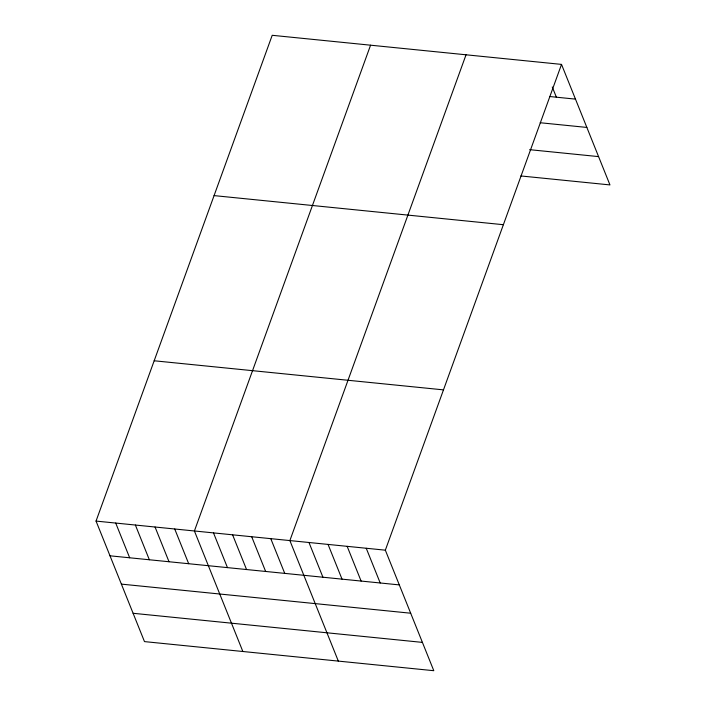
<?xml version="1.0" encoding="UTF-8"?>
<svg xmlns="http://www.w3.org/2000/svg" width="706" height="706" viewBox="0 0 706 706"><rect width="100%" height="100%" fill="white"/><g stroke="black" fill="none" stroke-linecap="round" stroke-linejoin="round"><path stroke-width="1.06" d="M561.517 64.396L385.344 550.177L433.793 670.7L144.483 641.604L96.042 521.081L272.207 35.3L561.517 64.396L609.958 184.919L520.851 175.953M370.571 45.193L194.406 530.974L242.855 651.497M466.039 54.794L289.875 540.575L338.324 661.098M550.009 96.554L575.469 99.122M540.178 122.738L586.854 127.433M529.632 149.672L598.582 156.608M214.068 195.606L503.378 224.702M154.173 360.775L443.483 389.871M96.042 521.081L385.344 550.177M109.995 555.807L399.305 584.903M121.379 584.118L410.68 613.214M133.107 613.285L422.409 642.389M552.268 86.988L556.381 97.199M366.246 548.262L380.207 582.98M347.158 546.338L361.11 581.064M328.061 544.423L342.022 579.141M308.972 542.499L322.924 577.217M270.777 538.66L284.739 573.378M251.689 536.736L265.641 571.454M232.592 534.813L246.553 569.539M213.494 532.898L227.456 567.615M174.726 528.997L188.687 563.715M155.055 527.02L169.016 561.738M135.384 525.043L149.345 559.761M115.713 523.058L129.666 557.784"/></g></svg>
